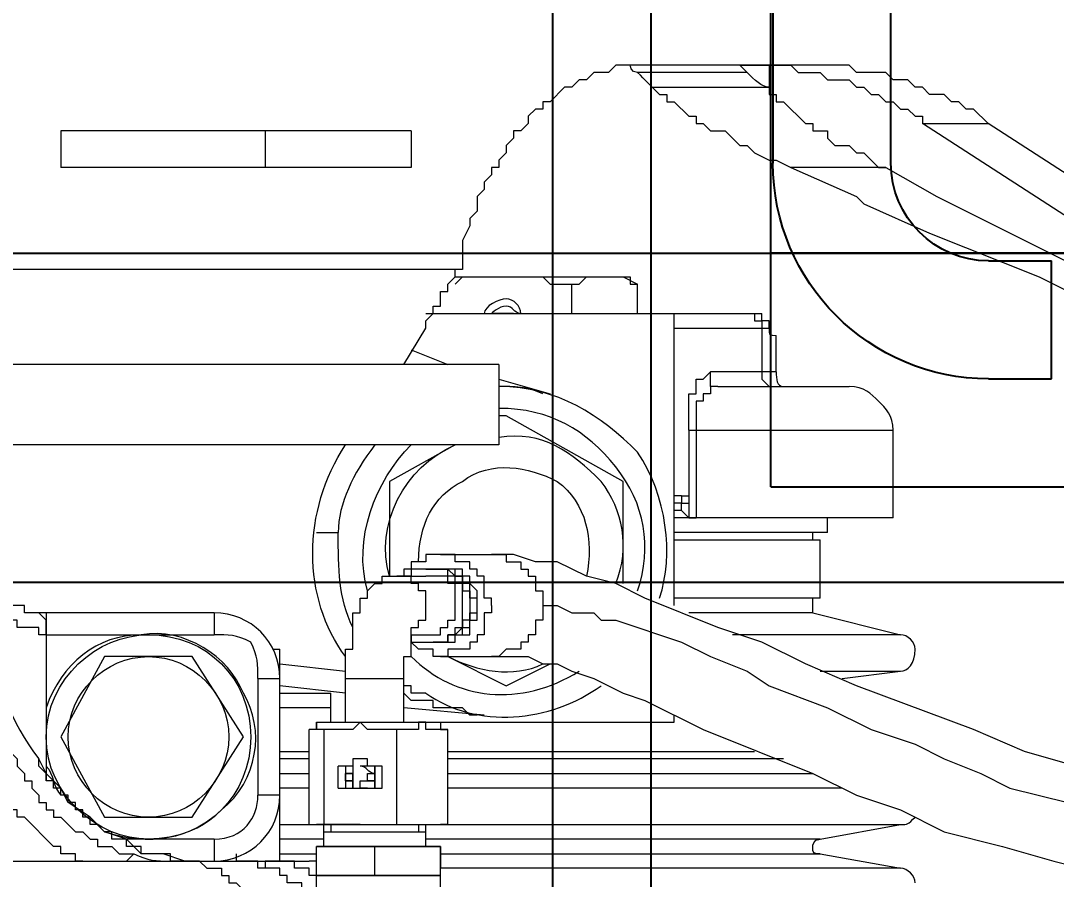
# Model space of a CAD drawing. Header units: millimetres. Extents: x 25083 to 52777, y 24772 to 45779.
# Drawn here: x 38691.6 to 38744.2, y 33970.9 to 34014.5 of the extents above; entities that cross this region are included whole.
import ezdxf

# ---------------------------------------------------------------- set-up
doc = ezdxf.new("R2010")
doc.units = ezdxf.units.MM
doc.styles.get("Standard").update_dxf_attribs({"font": ''})
doc.styles.get('Standard').set_extended_font_data('SimSun')
doc.dimstyles.new('ISO-25', dxfattribs={"dimtxt": 2.5, "dimasz": 2.5, "dimexe": 1.25, "dimexo": 0.625, "dimtad": 1, "dimtxsty": 'Standard', "dimcen": 2.5, "dimadec": 0, "dimazin": 0, "dimtfac": 1, "dimtmove": 0, "dimatfit": 3, "dimfxl": 1, "dimarcsym": 0})

# ---------------------------------------------------------------- blocks, each defined once
blk = doc.blocks.new('A$C6E4F4F8B')
at = {"color": 6, "ltscale": 15}
blk.add_line((123.2, 6.083), (123.2, 63.918), dxfattribs=at)
for p, q in [((135.1, 63.918), (135.1, 6.083)), ((128.7, 17.168), (128.7, 20.366)), ((128.7, 20.366), (134.7, 20.366)), ((134.7, 17.168), (134.7, 20.366)), ((139.673, 12.195), (157.046, 12.195)), ((157.046, 6.195), (139.673, 6.195)), ((0, 0), (197.2, 0))]:
    blk.add_line(p, q)
at = {"color": 1}
for p in [(123.2, 6.083), (133.2, 6.083)]:
    blk.add_line(p, (173.2, 6.083), dxfattribs=at)
for radius in [10.973, 4.973]:
    blk.add_arc((139.673, 17.168), radius, 180, 270)
blk = doc.blocks.new('*D925')
at = {"color": 0, "lineweight": -2}
for p, q in [((29677.862, 34881.662), (29677.862, 32448.293)), ((40733.017, 34757.645), (40733.017, 32448.293)), ((29680.362, 32449.543), (40730.517, 32449.543))]:
    blk.add_line(p, q, dxfattribs=at)
at = {"color": 0}
for points in [[(29680.362, 32449.96), (29680.362, 32449.127), (29677.862, 32449.543)], [(40730.517, 32449.127), (40730.517, 32449.96), (40733.017, 32449.543)]]:
    blk.add_solid(points, dxfattribs=at)
at = {"layer": 'DEFPOINTS', "color": 0}
for p in [(29677.862, 34882.287), (40733.017, 34758.27), (40733.017, 32449.543)]:
    blk.add_point(p, dxfattribs=at)
at = {"color": 0, "insert": (35205.439, 32451.628), "char_height": 2.5, "attachment_point": 5}
blk.add_mtext('11055,15', dxfattribs=at)
blk = doc.blocks.new('zw$D2F4')
at = {"color": 7, "lineweight": 5}
for points in [[(813.648, 775.026), (813.648, 867.123)], [(817.733, 775.026), (817.733, 867.123)], [(822.56, 777.254), (822.56, 813.648)], [(792.48, 805.106), (792.48, 784.682)], [(792.48, 796.194), (792.48, 796.565), (792.851, 796.565), (792.851, 797.308), (793.223, 797.308), (793.223, 797.679), (794.708, 799.165), (794.708, 799.536), (795.08, 799.536), (795.08, 799.907), (795.822, 799.907), (795.822, 800.279), (796.194, 800.279), (796.194, 800.65), (796.936, 800.65), (796.936, 801.021), (797.679, 801.021), (797.679, 801.393)], [(803.992, 798.05), (803.992, 798.422), (804.364, 798.422), (804.364, 799.536), (804.735, 799.536), (804.735, 799.907), (805.106, 799.907), (805.478, 799.907), (805.478, 800.279), (806.592, 800.279), (806.963, 800.65), (808.449, 800.65)], [(805.106, 798.422), (805.106, 799.165), (805.478, 799.165), (805.478, 799.907), (805.849, 799.907), (806.22, 800.279), (806.592, 800.279), (806.963, 800.65), (808.449, 800.65)], [(798.422, 799.907), (798.05, 799.907), (797.679, 799.536), (797.308, 799.536), (796.936, 799.165), (796.565, 799.165), (796.565, 798.793), (796.194, 798.793), (795.822, 798.422), (795.451, 798.422), (795.451, 798.05), (795.08, 798.05), (795.08, 797.679), (794.708, 797.679), (794.708, 797.308), (793.966, 796.565), (793.966, 796.194), (793.594, 795.822), (793.594, 795.451), (793.223, 795.451), (793.223, 794.708), (792.851, 794.337), (792.851, 793.594)], [(795.451, 796.936), (796.194, 797.308), (796.936, 798.05), (797.679, 798.422)], [(795.451, 796.936), (795.822, 796.936), (795.822, 797.308), (796.194, 797.308), (796.194, 797.679), (796.565, 797.679), (796.565, 798.05), (796.936, 798.05), (797.308, 798.422), (797.679, 798.422)], [(803.992, 798.05), (804.735, 798.05), (805.106, 798.422)], [(805.106, 789.509), (805.106, 798.422)], [(805.106, 798.05), (796.565, 798.05)], [(803.992, 798.05), (803.992, 789.509)], [(798.793, 797.308), (794.708, 795.08)], [(802.878, 795.08), (798.793, 797.308)], [(827.759, 779.483), (827.759, 797.308)], [(829.616, 797.308), (827.759, 797.308)], [(829.616, 779.483), (829.616, 797.308)], [(792.48, 790.252), (792.48, 790.995), (792.851, 792.109), (792.851, 793.223), (793.594, 793.966), (793.966, 795.08), (794.708, 795.822), (795.451, 796.936)], [(792.48, 790.252), (792.48, 791.737), (792.851, 791.737), (792.851, 793.223), (793.223, 793.223), (793.223, 793.966), (793.594, 793.966), (793.594, 794.708), (793.966, 794.708), (793.966, 795.08), (794.337, 795.451), (794.337, 795.822), (794.708, 795.822), (794.708, 796.194), (795.08, 796.194), (795.08, 796.565), (795.451, 796.565), (795.451, 796.936)], [(794.708, 795.08), (794.708, 790.623)], [(802.878, 790.623), (802.878, 795.08)], [(792.851, 793.594), (792.48, 793.966)], [(793.594, 789.509), (793.594, 794.337)], [(792.48, 791.366), (792.48, 790.252), (792.109, 789.881), (792.109, 789.138), (791.737, 789.138), (791.737, 788.767), (791.366, 788.767), (791.366, 788.395), (790.995, 788.024), (790.995, 787.652), (790.623, 787.652), (790.252, 787.281), (789.881, 787.281), (789.881, 786.91)], [(794.708, 790.623), (798.793, 788.024)], [(798.793, 788.024), (802.878, 790.623)], [(793.594, 789.509), (792.48, 789.509)], [(805.106, 789.509), (803.992, 789.509)], [(790.995, 784.682), (790.995, 785.053), (791.366, 785.053), (791.366, 785.796), (791.737, 785.796), (791.737, 786.167), (792.109, 786.167), (792.109, 787.281), (792.48, 787.281), (792.48, 787.652), (792.48, 788.395)], [(792.851, 788.395), (792.48, 788.395)], [(795.822, 786.167), (795.822, 787.281)], [(801.764, 787.281), (795.822, 787.281)], [(801.764, 787.281), (801.764, 786.167)], [(791.737, 784.31), (791.737, 784.682), (792.109, 784.682), (792.109, 785.424), (792.48, 785.424), (792.48, 786.538)], [(792.48, 786.538), (792.48, 786.91), (792.109, 786.91)], [(803.25, 786.538), (803.25, 786.167)], [(829.616, 786.91), (827.759, 786.91)], [(792.48, 786.167), (803.25, 786.167)], [(792.851, 786.167), (792.851, 784.31)], [(793.594, 783.939), (793.594, 786.167)], [(794.337, 786.167), (794.337, 784.31)], [(796.194, 784.682), (796.194, 786.167)], [(796.936, 786.167), (796.936, 784.682)], [(797.679, 784.682), (797.679, 786.167)], [(798.05, 786.167), (798.05, 784.682)], [(800.279, 783.567), (800.279, 786.167)], [(801.021, 786.167), (801.021, 783.567)], [(801.021, 782.825), (801.393, 786.167)], [(802.507, 786.167), (802.135, 782.825)], [(794.337, 784.682), (799.165, 784.682)], [(794.337, 784.682), (794.337, 784.31)], [(799.165, 784.31), (799.165, 784.682)], [(790.995, 784.31), (791.737, 784.31)], [(791.737, 777.997), (791.737, 784.31)], [(791.737, 784.31), (793.223, 784.31)], [(791.737, 784.31), (791.737, 782.825)], [(793.223, 777.997), (793.223, 784.31)], [(793.223, 784.31), (793.223, 782.825)], [(793.223, 783.939), (794.337, 783.939)], [(793.966, 783.939), (793.966, 778.74)], [(794.337, 782.082), (794.337, 784.31)], [(794.337, 784.31), (794.337, 783.939)], [(799.165, 783.939), (794.337, 783.939)], [(794.337, 783.939), (794.337, 782.082)], [(799.165, 783.939), (799.165, 784.31), (799.536, 784.31)], [(799.536, 784.31), (799.165, 784.31)], [(799.536, 782.082), (799.165, 782.453), (799.165, 783.939)], [(799.536, 784.31), (799.536, 782.082)], [(809.191, 784.31), (809.191, 783.196)], [(799.536, 783.567), (799.536, 782.825)], [(799.536, 783.567), (801.021, 783.567)], [(791.737, 782.825), (791.737, 781.339)], [(793.223, 782.825), (793.223, 781.339)], [(796.194, 783.196), (797.308, 783.196)], [(796.194, 783.196), (797.308, 783.196)], [(796.194, 783.196), (796.194, 782.082)], [(796.194, 783.196), (796.194, 782.082)], [(796.565, 782.825), (796.194, 782.825)], [(796.565, 782.825), (796.565, 782.453)], [(796.565, 782.453), (796.565, 782.825)], [(796.565, 782.825), (796.936, 782.825)], [(796.936, 782.825), (796.565, 782.825)], [(796.565, 782.825), (796.936, 782.825)], [(796.565, 782.825), (796.565, 782.453)], [(796.936, 782.453), (796.936, 782.825)], [(797.308, 782.825), (796.936, 782.825)], [(796.936, 782.825), (796.936, 782.453)], [(797.679, 782.082), (797.679, 782.453), (797.308, 782.453), (797.308, 783.196)], [(797.679, 782.082), (797.679, 782.453), (797.308, 782.453), (797.308, 783.196)], [(799.536, 782.825), (801.764, 782.825)], [(801.764, 782.825), (801.764, 781.711)], [(801.764, 782.825), (803.25, 782.825), (803.25, 782.453), (805.106, 782.453), (805.106, 782.082), (805.849, 782.082), (805.849, 781.711), (806.22, 781.711), (806.592, 781.339), (806.592, 780.968), (806.963, 780.968), (806.963, 780.225)], [(796.194, 782.453), (796.565, 782.453)], [(796.565, 782.453), (796.194, 782.453)], [(797.308, 782.453), (796.565, 782.453)], [(797.308, 782.453), (796.565, 782.453)], [(796.565, 782.453), (796.936, 782.453)], [(794.337, 782.082), (794.337, 779.111)], [(794.337, 782.082), (794.337, 780.225)], [(796.194, 781.711), (796.194, 782.082)], [(796.194, 782.082), (796.565, 782.082)], [(796.194, 782.082), (796.194, 780.968)], [(797.308, 781.339), (797.308, 781.711), (797.679, 781.711), (797.679, 782.082)], [(799.165, 780.225), (799.165, 781.711), (799.536, 782.082)], [(799.536, 782.082), (799.536, 779.111)], [(791.737, 781.339), (793.223, 781.339)], [(791.737, 781.339), (791.737, 779.854)], [(793.223, 781.339), (793.223, 779.854)], [(796.194, 781.339), (797.308, 781.339)], [(797.308, 781.339), (796.194, 781.339)], [(796.565, 781.339), (796.565, 781.711)], [(796.565, 781.711), (796.936, 781.711)], [(796.936, 781.711), (796.936, 781.339)], [(801.764, 781.711), (801.764, 779.854)], [(796.194, 780.968), (797.308, 780.968)], [(794.337, 780.225), (799.165, 780.225)], [(794.337, 780.225), (794.337, 779.111)], [(799.536, 779.111), (799.165, 779.111), (799.165, 780.225)], [(804.735, 778.74), (806.22, 778.74), (806.22, 779.111), (806.592, 779.111), (806.592, 779.483), (806.963, 779.483), (806.963, 780.225)], [(811.791, 780.597), (806.963, 780.597)], [(806.963, 780.225), (806.963, 778.74)], [(813.648, 777.254), (811.791, 780.597)], [(791.737, 779.854), (791.737, 777.997)], [(793.223, 779.854), (793.223, 777.997)], [(799.536, 779.854), (799.536, 766.114)], [(799.536, 779.854), (801.764, 779.854)], [(799.907, 775.769), (800.279, 779.854)], [(799.907, 776.14), (799.907, 776.512), (800.279, 776.883), (800.279, 778.368), (800.65, 778.368), (800.65, 779.483), (801.021, 779.854)], [(801.021, 778.74), (801.021, 779.483), (801.393, 779.483), (801.393, 779.854)], [(801.764, 779.854), (802.878, 779.854), (802.878, 779.483), (804.364, 779.483)], [(807.334, 778.74), (807.334, 779.483), (806.963, 779.483), (806.963, 779.854)], [(808.077, 777.997), (808.077, 778.74), (807.706, 778.74), (807.706, 779.483), (807.334, 779.483), (807.334, 779.854), (806.963, 779.854)], [(817.733, 779.854), (819.589, 778.74)], [(794.337, 779.111), (794.337, 777.626)], [(799.165, 777.626), (799.165, 778.74), (799.536, 778.74), (799.536, 779.111)], [(799.536, 779.111), (799.536, 777.997)], [(802.878, 777.997), (802.878, 778.368), (803.25, 778.368), (803.25, 779.111), (803.621, 779.483)], [(803.992, 779.483), (803.621, 779.483), (803.621, 778.74)], [(803.992, 779.483), (803.992, 778.74)], [(804.364, 779.111), (804.735, 779.111), (804.735, 778.74)], [(818.475, 779.483), (817.733, 777.626)], [(829.616, 779.483), (827.759, 779.483)], [(793.223, 778.74), (794.337, 778.74)], [(793.594, 758.686), (793.594, 778.74)], [(794.337, 778.74), (794.337, 777.997)], [(803.621, 778.74), (803.621, 778.368)], [(803.621, 778.74), (803.621, 777.626), (803.992, 777.626), (803.992, 777.254), (804.364, 777.254), (804.364, 776.883), (804.735, 776.883)], [(803.992, 778.74), (803.992, 777.997), (804.364, 777.997), (804.364, 777.626), (804.735, 777.626), (804.735, 777.254)], [(804.735, 776.883), (806.22, 776.883), (806.592, 776.883), (806.592, 777.254), (806.963, 777.254), (806.963, 777.626), (807.334, 777.626), (807.334, 778.74)], [(804.735, 777.254), (806.22, 777.254), (806.592, 777.254), (806.592, 777.626), (806.963, 777.626), (806.963, 778.74)], [(807.334, 778.74), (807.334, 778.368)], [(819.589, 778.74), (819.961, 778.74), (820.332, 778.368), (820.703, 778.368), (820.703, 777.997), (821.446, 777.997), (821.446, 777.626), (821.817, 777.626), (822.189, 777.254), (822.56, 777.254)], [(820.332, 778.74), (820.332, 761.657)], [(804.735, 776.883), (804.364, 776.883), (803.992, 777.254), (803.992, 777.626), (803.621, 777.626), (803.621, 777.997), (803.621, 778.368)], [(807.334, 778.368), (807.334, 777.626), (806.963, 777.254), (806.963, 776.883), (806.592, 776.883), (806.22, 776.883), (806.22, 776.512), (804.735, 776.512), (804.735, 776.883)], [(820.332, 778.368), (820.703, 778.368)], [(790.995, 777.997), (791.737, 777.997)], [(791.737, 777.997), (793.223, 777.997)], [(791.737, 777.997), (793.223, 777.997)], [(792.109, 754.601), (792.109, 777.997)], [(792.109, 777.997), (792.851, 777.997)], [(792.109, 777.997), (792.48, 777.997)], [(792.851, 777.997), (792.109, 777.997)], [(792.109, 777.997), (792.48, 777.997)], [(792.48, 777.997), (792.109, 777.997)], [(792.48, 777.997), (792.109, 777.997)], [(792.48, 777.997), (792.851, 777.997)], [(792.851, 777.997), (792.48, 777.997)], [(792.851, 777.997), (792.48, 777.997)], [(792.851, 777.997), (792.48, 777.997)], [(792.851, 777.997), (792.851, 758.686)], [(793.223, 777.997), (792.851, 777.997)], [(794.337, 777.997), (794.337, 754.601)], [(794.337, 777.626), (794.337, 777.997)], [(794.337, 777.626), (799.165, 777.626)], [(796.194, 757.572), (796.194, 777.626)], [(796.936, 777.626), (796.936, 759.058)], [(797.679, 760.543), (797.679, 777.626)], [(798.05, 777.626), (798.05, 762.029)], [(799.536, 777.997), (799.165, 777.997)], [(799.165, 777.997), (799.165, 777.626)], [(802.878, 777.626), (801.393, 774.655)], [(802.878, 777.997), (802.878, 775.398)], [(805.478, 775.398), (805.106, 775.398), (805.106, 775.769), (803.992, 775.769), (803.992, 776.14), (803.621, 776.14), (803.621, 776.512), (803.25, 776.512), (803.25, 777.626), (802.878, 777.626), (802.878, 777.997)], [(803.621, 777.997), (803.621, 777.254), (803.992, 777.254), (803.992, 776.512), (804.364, 776.512), (804.735, 776.512)], [(803.621, 777.997), (803.621, 777.254), (803.992, 777.254), (803.992, 776.883), (804.364, 776.883), (804.364, 776.512), (804.735, 776.512)], [(804.735, 776.512), (804.735, 776.14), (806.22, 776.14), (806.592, 776.512), (806.963, 776.512), (806.963, 776.883), (807.334, 776.883), (807.334, 777.997)], [(804.735, 776.512), (805.106, 776.512), (805.106, 776.14), (805.849, 776.14), (805.849, 776.512), (806.22, 776.512), (806.592, 776.512), (806.592, 776.883), (806.963, 776.883), (806.963, 777.254), (807.334, 777.254), (807.334, 777.997)], [(805.478, 775.398), (805.849, 775.398), (805.849, 775.769), (806.963, 775.769), (806.963, 776.14), (807.334, 776.14), (807.334, 776.512), (807.706, 776.512), (807.706, 777.254), (808.077, 777.254), (808.077, 777.997)], [(808.077, 777.997), (808.077, 775.398)], [(821.817, 777.254), (822.189, 776.883), (822.189, 774.655)], [(822.189, 777.254), (822.189, 768.713)], [(832.958, 767.599), (832.958, 769.084), (832.587, 769.456), (832.587, 770.199), (832.216, 770.57), (832.216, 770.941), (831.844, 771.313), (831.844, 771.684), (831.101, 772.427), (831.101, 772.798), (830.73, 772.798), (830.73, 773.169), (830.359, 773.541), (829.987, 773.541), (829.616, 773.912), (829.616, 774.284), (829.245, 774.284), (828.873, 774.655), (828.502, 774.655), (828.131, 775.026), (827.759, 775.026), (827.759, 775.398), (827.388, 775.398), (827.016, 775.769), (826.645, 775.769), (826.274, 776.14), (825.531, 776.14), (825.16, 776.512), (824.788, 776.512), (824.046, 776.883), (822.56, 776.883), (822.56, 777.254)], [(802.878, 775.398), (802.878, 773.541), (802.507, 772.798), (802.507, 772.055), (802.135, 771.313), (801.764, 770.199), (801.021, 768.713), (800.65, 767.599), (799.165, 764.628), (796.936, 759.058), (795.822, 756.83), (795.08, 754.601), (793.966, 752.373), (793.223, 749.402), (792.48, 746.803), (791.737, 743.832), (790.995, 741.233), (790.623, 738.633), (790.623, 734.177)], [(795.451, 734.177), (795.451, 736.405), (796.565, 743.089), (798.05, 748.288), (799.165, 750.888), (801.393, 756.83), (802.507, 759.429), (803.621, 761.657), (804.364, 763.885), (805.849, 767.599), (806.592, 769.084), (806.963, 770.57), (807.706, 772.055), (807.706, 773.169), (808.077, 774.284), (808.077, 775.398)], [(805.478, 772.798), (804.735, 772.798), (804.735, 773.169), (803.992, 773.169), (803.992, 773.541), (803.621, 773.541), (803.621, 773.912), (803.25, 773.912), (803.25, 774.655), (802.878, 775.026), (802.878, 775.398)], [(808.077, 775.398), (808.077, 774.655), (807.706, 774.655), (807.706, 773.912), (807.334, 773.912), (807.334, 773.541), (806.963, 773.541), (806.963, 773.169), (806.22, 773.169), (806.22, 772.798), (805.478, 772.798)], [(817.733, 775.026), (813.648, 775.026)], [(815.133, 774.655), (815.133, 775.026)], [(816.99, 775.026), (816.247, 772.427)], [(801.393, 774.655), (802.507, 772.427)], [(811.791, 768.713), (815.133, 774.655)], [(822.189, 774.655), (822.189, 772.798), (821.817, 772.427), (821.817, 771.313)], [(805.478, 772.798), (805.478, 772.055), (805.106, 771.313), (805.106, 770.199), (804.735, 769.827), (804.735, 769.084), (803.621, 765.742), (802.878, 764.257), (802.135, 762.4), (801.393, 761.286), (800.279, 758.315), (799.165, 756.087), (798.422, 753.859), (797.679, 752.373), (796.936, 750.517), (796.194, 749.031), (795.08, 744.575)], [(820.332, 771.313), (821.817, 771.313)], [(821.817, 771.313), (821.817, 770.941), (822.189, 770.57), (822.189, 769.456)], [(822.189, 769.456), (822.189, 768.342), (821.817, 768.342), (821.817, 767.97)], [(806.592, 768.713), (811.791, 768.713)], [(822.189, 768.713), (821.817, 767.97)], [(820.332, 767.97), (821.817, 767.97)], [(832.587, 762.4), (832.587, 767.97)], [(832.958, 759.429), (832.958, 767.599)], [(831.844, 767.228), (831.473, 766.856), (831.473, 766.485), (831.101, 766.485), (831.101, 766.114), (830.359, 765.371), (830.359, 765), (829.987, 765), (829.987, 764.628), (829.616, 764.257), (829.616, 763.514), (828.873, 762.771), (828.873, 762.4), (828.502, 762.029), (828.131, 761.286), (828.131, 760.915), (827.759, 760.172)], [(831.844, 767.228), (831.844, 761.286)], [(799.536, 766.114), (799.907, 766.114)], [(805.478, 766.114), (820.332, 766.114)], [(805.849, 758.686), (805.849, 766.114)], [(808.82, 766.114), (808.82, 758.686)], [(809.191, 758.315), (809.191, 766.114)], [(809.934, 754.973), (809.934, 766.114)], [(810.305, 765.742), (810.305, 766.114)], [(811.048, 765.742), (810.677, 765.742), (810.677, 766.114)], [(811.048, 765.742), (811.048, 766.114)], [(819.589, 766.114), (819.589, 761.286)], [(809.934, 765), (809.934, 765.371), (810.305, 765.742)], [(810.305, 765.742), (810.677, 765.742), (810.677, 765.371)], [(811.048, 765.742), (811.048, 765.371), (810.677, 765.371)], [(805.106, 759.058), (805.106, 765.371)], [(810.677, 765.371), (809.934, 765.371), (809.934, 765)], [(814.39, 765), (809.934, 765)], [(814.39, 765.371), (810.677, 765.371)], [(814.39, 765.371), (814.39, 754.973)], [(814.39, 765.371), (816.247, 765.371), (816.247, 765), (816.618, 765), (816.99, 765), (816.99, 764.628), (817.361, 764.257)], [(816.618, 763.885), (816.618, 764.257), (816.247, 764.257), (816.247, 764.628), (815.876, 764.628), (815.876, 765), (814.39, 765)], [(816.618, 763.885), (816.618, 764.257), (816.99, 764.257), (817.361, 764.257)], [(816.618, 763.885), (816.618, 757.201)], [(817.361, 760.915), (817.361, 764.257)], [(803.992, 754.601), (803.992, 763.143)], [(820.332, 762.4), (820.332, 762.029), (819.961, 762.029), (819.961, 761.657), (819.589, 761.657)], [(817.361, 761.657), (816.99, 761.657), (816.618, 761.286), (816.618, 760.915)], [(819.589, 761.657), (817.361, 761.657)], [(819.589, 761.286), (819.961, 761.286), (819.961, 761.657), (820.332, 761.657)], [(817.361, 760.915), (818.847, 760.915)], [(818.847, 760.915), (819.218, 760.915)], [(827.759, 760.172), (826.274, 756.83), (825.902, 756.458), (824.417, 753.116), (822.189, 747.546), (820.703, 744.575), (819.961, 742.718), (818.847, 740.118), (817.361, 737.519), (816.247, 734.919), (811.791, 726.007)], [(827.759, 755.344), (827.759, 760.172)], [(829.987, 750.145), (830.73, 750.888), (830.73, 751.259), (831.101, 751.631), (831.101, 752.002), (831.473, 752.373), (831.473, 753.116), (831.844, 753.487), (831.844, 753.859), (832.216, 754.23), (832.216, 754.973), (832.587, 755.344), (832.587, 756.83), (832.958, 757.201), (832.958, 758.315), (832.958, 758.686), (832.958, 759.429)], [(792.851, 758.686), (792.109, 754.601)], [(793.594, 758.686), (794.337, 754.601)], [(802.135, 758.686), (802.135, 754.601)], [(805.106, 759.058), (803.992, 754.601)], [(805.106, 759.058), (805.849, 759.058)], [(805.849, 758.686), (808.82, 758.686)], [(808.82, 759.058), (809.191, 759.058)], [(809.191, 758.315), (809.934, 758.315)], [(801.764, 757.572), (802.135, 754.601)], [(809.934, 754.973), (814.39, 754.973)], [(829.987, 753.487), (829.987, 750.145)], [(815.133, 727.121), (829.987, 750.145)]]:
    blk.add_lwpolyline(points, dxfattribs=at)
at = {"color": 7, "lineweight": 0}
for points in [[(794.337, 783.567), (793.966, 783.567)], [(794.337, 779.111), (793.966, 779.111)], [(832.958, 762.771), (832.958, 760.172), (832.587, 759.801), (832.587, 758.686), (832.216, 758.315), (832.216, 757.201), (831.844, 756.83), (831.844, 756.458), (831.473, 756.087), (831.473, 755.716), (831.101, 755.344), (831.101, 754.973), (830.73, 754.601), (830.73, 754.23), (830.359, 753.859), (830.359, 753.487), (829.987, 753.487)], [(831.844, 761.286), (831.473, 761.286), (831.473, 760.915), (831.101, 760.915), (831.101, 760.543), (829.987, 759.429), (829.987, 759.058), (829.616, 759.058), (829.616, 758.315), (829.245, 758.315), (828.873, 757.944), (828.873, 757.201), (828.502, 756.83), (828.502, 756.458), (827.759, 755.716), (827.759, 755.344)], [(832.958, 761.286), (831.844, 761.286)], [(827.759, 755.344), (826.274, 752.745), (822.189, 744.575), (820.703, 741.975), (816.247, 733.063), (812.905, 727.492), (811.791, 726.007)], [(815.133, 730.463), (829.987, 753.487)]]:
    blk.add_lwpolyline(points, dxfattribs=at)
at = {"color": 7, "lineweight": 5}
for points in [[(803.992, 800.65), (801.764, 800.65), (799.536, 799.907), (797.679, 798.422)], [(797.308, 798.05), (796.936, 797.679), (796.194, 797.679), (795.822, 797.308)], [(803.992, 793.223), (803.992, 795.451), (802.507, 797.308), (800.279, 798.05)], [(795.451, 796.936), (795.451, 796.936), (795.451, 796.936), (795.451, 796.936)], [(793.966, 795.08), (793.223, 792.851), (793.594, 790.623), (795.08, 789.138)], [(792.851, 793.594), (792.48, 792.851), (792.48, 792.48), (792.48, 791.737)], [(792.851, 793.594), (792.48, 792.851), (792.48, 792.48), (792.48, 791.737)], [(801.021, 788.024), (802.878, 788.767), (804.364, 790.995), (803.992, 793.223)], [(792.48, 789.509), (792.48, 787.652), (793.966, 786.167), (795.822, 786.167)], [(793.594, 789.509), (793.594, 788.024), (794.708, 787.281), (795.822, 787.281)], [(795.08, 789.138), (796.565, 787.281), (799.165, 786.91), (801.021, 788.024)], [(801.764, 786.167), (803.621, 786.167), (805.106, 787.652), (805.106, 789.509)], [(803.621, 787.652), (803.992, 788.395), (803.992, 788.767), (803.992, 789.509)], [(801.764, 787.281), (802.507, 787.281), (802.878, 787.281), (803.621, 787.652)], [(802.878, 782.825), (805.849, 785.053), (810.305, 785.053), (813.648, 782.825)], [(792.48, 784.31), (792.48, 784.682), (792.48, 784.682), (792.48, 784.682)], [(792.48, 784.31), (792.48, 784.682), (792.48, 784.682), (792.48, 784.682)], [(791.737, 784.31), (791.737, 784.31), (791.737, 784.31), (791.737, 784.31)], [(796.194, 782.825), (796.194, 782.825), (796.194, 782.453), (796.194, 782.453)], [(797.308, 782.453), (797.308, 782.453), (797.308, 782.825), (797.308, 782.825)], [(804.364, 782.453), (805.849, 783.196), (807.334, 783.196), (809.191, 783.196)], [(813.648, 781.339), (812.162, 782.453), (810.677, 783.196), (809.191, 783.196)], [(796.194, 782.453), (796.194, 782.453), (796.194, 782.453), (796.194, 782.453)], [(796.565, 782.453), (796.565, 782.453), (796.565, 782.453), (796.565, 782.453)], [(796.936, 782.453), (796.936, 782.453), (796.936, 782.453), (796.936, 782.453)], [(796.936, 782.453), (796.936, 782.453), (796.936, 782.453), (796.936, 782.453)], [(797.308, 782.453), (797.308, 782.453), (797.308, 782.453), (797.308, 782.453)], [(806.22, 781.711), (808.82, 782.453), (811.791, 781.339), (813.648, 779.483)], [(796.194, 782.082), (796.194, 781.711), (796.194, 781.339), (796.194, 781.339)], [(796.565, 782.082), (796.565, 781.711), (796.565, 781.711), (796.565, 781.339)], [(796.936, 781.339), (796.936, 781.711), (797.308, 781.711), (797.308, 782.082)], [(797.308, 781.339), (797.308, 781.339), (797.308, 781.711), (797.308, 782.082)], [(796.194, 781.711), (796.194, 781.711), (796.194, 781.339), (796.194, 781.339)], [(797.308, 781.339), (797.308, 781.339), (797.308, 781.711), (797.308, 781.711)], [(797.308, 780.968), (797.308, 780.968), (797.308, 780.968), (797.308, 781.339)], [(806.963, 780.597), (809.563, 781.339), (812.533, 779.854), (813.648, 777.254)], [(802.878, 779.483), (800.65, 777.254), (800.279, 773.912), (802.135, 770.941)], [(804.364, 779.483), (804.364, 779.483), (804.364, 779.483), (804.364, 779.111)], [(807.706, 779.111), (809.563, 779.111), (811.048, 778.368), (811.791, 776.883)], [(801.021, 778.74), (799.165, 776.14), (799.536, 772.427), (801.393, 769.827)], [(803.621, 778.368), (803.621, 778.368), (803.621, 777.997), (803.621, 777.997)], [(803.621, 778.368), (803.621, 778.368), (803.621, 778.368), (803.621, 778.368)], [(807.334, 778.368), (807.334, 778.368), (807.334, 778.368), (807.334, 778.368)], [(807.334, 777.997), (807.334, 777.997), (807.334, 778.368), (807.334, 778.368)], [(792.109, 777.997), (792.109, 777.997), (792.109, 777.997), (792.109, 777.997)], [(792.109, 777.997), (792.109, 777.997), (792.109, 777.997), (792.109, 777.997)], [(792.109, 777.997), (792.109, 777.997), (792.109, 777.997), (792.109, 777.997)], [(792.109, 777.997), (792.109, 777.997), (792.109, 777.997), (792.109, 777.997)], [(792.109, 777.997), (792.109, 777.997), (792.109, 777.997), (792.109, 777.997)], [(792.109, 777.997), (792.109, 777.997), (792.109, 777.997), (792.109, 777.997)], [(792.109, 777.997), (792.109, 777.997), (792.109, 777.997), (792.109, 777.997)], [(792.48, 777.997), (792.48, 777.997), (792.48, 777.997), (792.48, 777.997)], [(793.223, 777.997), (793.223, 777.997), (792.851, 777.997), (792.851, 777.997)], [(792.851, 777.997), (792.851, 777.997), (792.851, 777.997), (792.851, 777.997)], [(792.851, 777.997), (792.851, 777.997), (792.851, 777.997), (792.851, 777.997)], [(792.851, 777.997), (792.851, 777.997), (792.851, 777.997), (792.851, 777.997)], [(792.851, 777.997), (793.223, 777.997), (793.223, 777.997), (793.223, 777.997)], [(792.851, 777.997), (792.851, 777.997), (792.851, 777.997), (792.851, 777.997)], [(792.851, 777.997), (792.851, 777.997), (792.851, 777.997), (792.851, 777.997)], [(802.878, 777.626), (802.135, 776.14), (801.764, 774.284), (802.507, 772.798)], [(811.791, 776.883), (812.905, 775.398), (812.533, 773.541), (811.791, 772.055)], [(799.907, 776.14), (799.907, 776.14), (799.907, 776.14), (799.907, 776.14)], [(821.075, 774.655), (821.075, 775.026), (820.703, 775.769), (820.332, 775.769)], [(811.791, 769.827), (813.276, 771.313), (814.39, 772.798), (814.019, 775.026)], [(812.533, 769.084), (814.39, 770.57), (815.504, 772.427), (815.504, 775.026)], [(813.276, 767.97), (815.133, 769.827), (816.618, 772.055), (816.618, 775.026)], [(816.247, 772.798), (816.618, 773.541), (816.618, 774.284), (816.618, 775.026)], [(820.703, 774.655), (820.703, 775.026), (820.332, 775.398), (820.332, 775.398)], [(820.332, 774.655), (820.332, 775.026), (820.332, 775.026), (820.332, 775.398)], [(820.332, 775.026), (820.332, 775.026), (820.332, 775.026), (820.332, 775.026)], [(820.332, 774.655), (820.332, 774.655), (820.332, 775.026), (820.332, 775.026)], [(820.332, 774.284), (820.332, 774.655), (820.332, 774.655), (820.332, 775.026)], [(820.332, 773.912), (820.703, 773.912), (821.075, 774.284), (821.075, 774.655)], [(820.332, 773.912), (820.332, 774.284), (820.703, 774.284), (820.703, 774.655)], [(820.332, 774.284), (820.332, 774.284), (820.332, 774.655), (820.332, 774.655)], [(820.332, 774.284), (820.332, 774.284), (820.332, 774.655), (820.332, 774.655)], [(811.791, 772.055), (810.677, 770.57), (808.82, 770.199), (806.963, 770.57)], [(806.592, 769.084), (808.449, 768.342), (810.305, 768.713), (811.791, 769.827)], [(806.22, 767.97), (808.449, 767.228), (810.677, 767.599), (812.533, 769.084)], [(832.587, 767.97), (832.587, 768.342), (832.958, 768.342), (832.958, 768.342)], [(805.849, 766.856), (808.077, 766.114), (811.048, 766.485), (813.276, 767.97)], [(831.844, 767.228), (831.844, 767.228), (832.216, 767.599), (832.587, 767.97)], [(819.589, 761.286), (819.218, 761.286), (819.218, 761.286), (819.218, 760.915)], [(817.361, 760.915), (816.99, 760.915), (816.618, 760.915), (816.618, 760.543)], [(818.847, 760.915), (818.847, 760.915), (818.847, 760.915), (818.847, 760.915)], [(792.851, 758.686), (792.851, 759.058), (792.851, 759.058), (793.223, 759.058)], [(793.223, 759.058), (793.223, 759.058), (793.594, 759.058), (793.594, 758.686)], [(815.876, 755.716), (816.247, 756.087), (816.618, 756.458), (816.618, 757.201)], [(814.39, 754.973), (815.133, 754.973), (815.504, 755.344), (815.876, 755.716)], [(791.366, 753.859), (791.737, 753.859), (792.109, 754.23), (792.109, 754.601)], [(794.337, 754.601), (794.337, 754.23), (794.337, 754.23), (794.708, 753.859)], [(802.135, 754.601), (802.135, 754.23), (802.507, 753.859), (803.25, 753.859)], [(803.25, 753.859), (803.621, 753.859), (803.992, 754.23), (803.992, 754.601)]]:
    blk.add_open_spline(points, degree=3, dxfattribs=at)
for points in [[(798.793, 798.05), (795.822, 798.05), (793.594, 795.451), (793.594, 792.851), (793.594, 789.881), (795.822, 787.652), (798.793, 787.652), (801.764, 787.652), (803.992, 789.881), (803.992, 792.851), (803.992, 795.451), (801.764, 798.05), (798.793, 798.05)], [(798.793, 796.936), (796.565, 796.936), (794.708, 795.08), (794.708, 792.851), (794.708, 790.623), (796.565, 788.767), (798.793, 788.767), (801.021, 788.767), (802.878, 790.623), (802.878, 792.851), (802.878, 795.08), (801.021, 796.936), (798.793, 796.936)]]:
    blk.add_open_spline(points, degree=3, knots=[0, 0, 0, 0, 1, 1, 1, 2, 2, 2, 3, 3, 3, 4, 4, 4, 4], dxfattribs=at)
at = {"color": 7, "lineweight": 0}
for points in [[(832.587, 762.4), (832.587, 762.4), (832.958, 762.771), (832.958, 762.771)], [(831.844, 761.286), (831.844, 761.657), (832.216, 762.029), (832.587, 762.4)]]:
    blk.add_open_spline(points, degree=3, dxfattribs=at)
blk = doc.blocks.new('zw$50CE')
blk.add_blockref('zw$D2F4', (22.01, 103.569))

msp = doc.modelspace()

# ---------------------------------------------------------------- linework, layer by layer
at = {"ltscale": 15}
msp.add_line((29782.964, 34002.733), (40674.281, 34002.733), dxfattribs=at)
at = {"color": 1, "ltscale": 15}
msp.add_line((29782.964, 33985.983), (40674.281, 33985.983), dxfattribs=at)
at = {"ltscale": 15}
msp.add_lwpolyline([(38718.63, 33273.983), (38718.63, 34140.649), (38798.63, 34140.649), (38798.63, 33273.983)], close=True, dxfattribs=at)

# ---------------------------------------------------------------- block references
at = {"rotation": 90}
msp.add_blockref('zw$50CE', (39594.481, 33157.316), dxfattribs=at)
at = {"xscale": -1, "rotation": 269.9999999999999}
msp.add_blockref('A$C6E4F4F8B', (38723.63, 33867.633), dxfattribs=at)

# ---------------------------------------------------------------- dimensions: what is measured, and where the dimension line sits
dim = msp.add_linear_dim(base=(40733.0166, 32449.5434), p1=(29677.8617, 34882.2868), p2=(40733.0166, 34758.2702), dimstyle='ISO-25')
dim.commit()
dim.dimension.update_dxf_attribs({"geometry": '*D925', "text_midpoint": (35205.4391, 32449.5434), "dimtype": 160})

doc.saveas('drawing.dxf')
